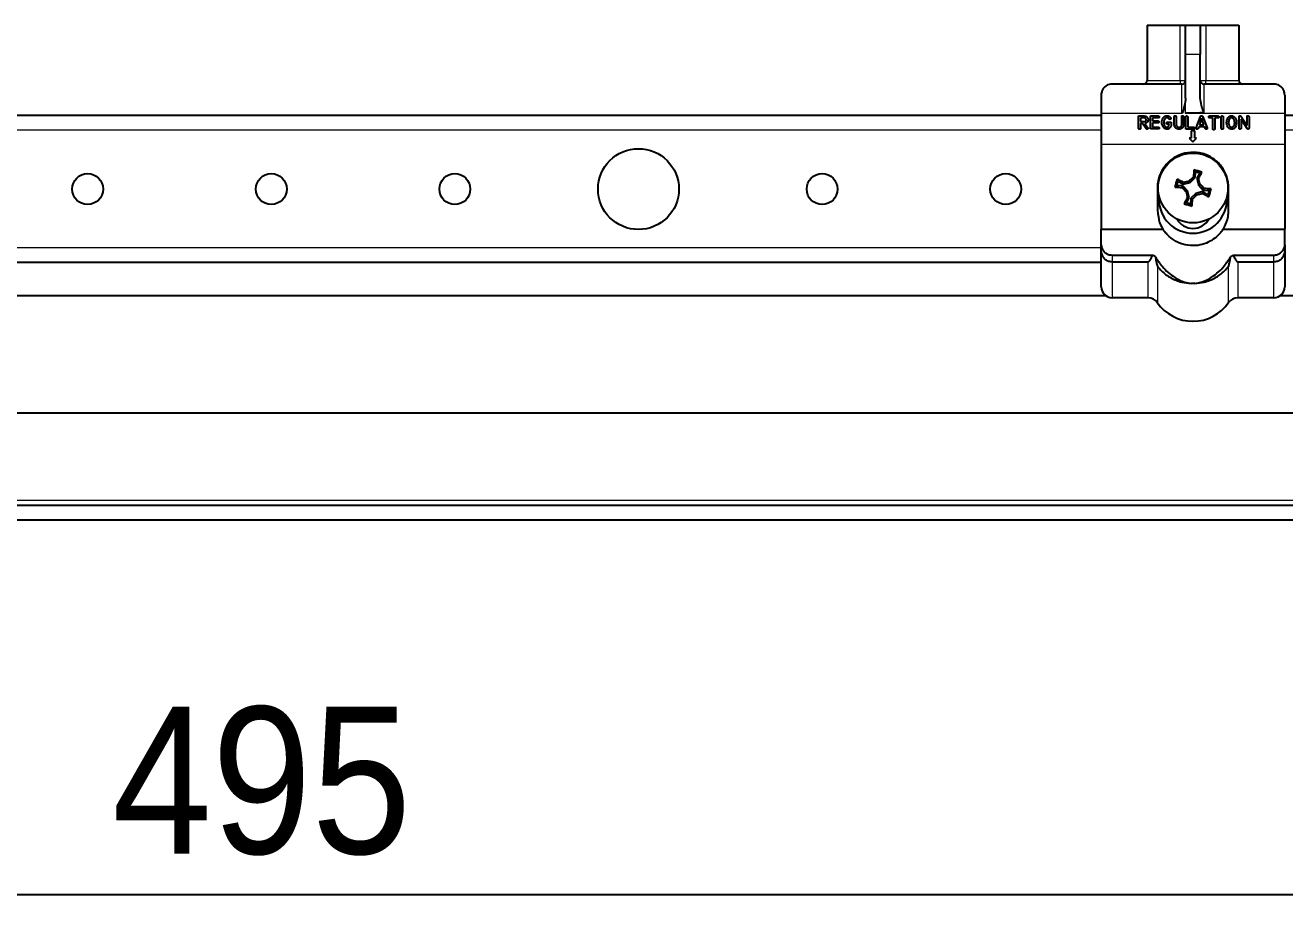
# Model space of a CAD drawing. Header units: millimetres. Extents: x -834 to 1639, y -465 to 1013.
# Drawn here: x -520.2 to -348.7, y -277.7 to -157.8 of the extents above; entities that cross this region are included whole.
import ezdxf

# ---------------------------------------------------------------- set-up
doc = ezdxf.new("R2010")
doc.units = ezdxf.units.MM
doc.linetypes.add('SLD-Сплошная', pattern=[0])
doc.layers.add('FORMAT', color=7, linetype='SLD-Сплошная')
doc.styles.add('SLDTEXTSTYLE0', font='GOTHICI.TTF', dxfattribs={"width": 0.913})
doc.styles.add('SLDTEXTSTYLE1', font='GOTHIC.TTF', dxfattribs={"width": 0.913})
doc.dimstyles.new('SLDDIMSTYLE0', dxfattribs={"dimtxt": 20, "dimasz": 10, "dimexe": 0, "dimexo": 0.0625, "dimgap": 5, "dimtad": 2, "dimdec": 1, "dimrnd": 1e-09, "dimzin": 12, "dimdsep": 46, "dimtxsty": 'SLDTEXTSTYLE0', "dimsah": 1, "dimcen": 0.09, "dimadec": 0, "dimazin": 3, "dimtfac": 1, "dimtofl": 0, "dimtmove": 0, "dimatfit": 3, "dimfxl": 0, "dimfrac": 2, "dimtolj": 1, "dimtzin": 12, "dimarcsym": 0})

# ---------------------------------------------------------------- blocks, each defined once
blk = doc.blocks.new('_D_7')
at = {"layer": 'FORMAT'}
for p, q in [((-733.72, -225.16), (-733.72, -277.15)), ((-238.72, -225.16), (-238.72, -277.15)), ((-733.72, -276.15), (-238.72, -276.15))]:
    blk.add_line(p, q, dxfattribs=at)
for points in [[(-733.72, -276.15), (-723.72, -277.69), (-723.72, -274.61)], [(-238.72, -276.15), (-248.72, -274.61), (-248.72, -277.69)]]:
    blk.add_solid(points, dxfattribs=at)
at = {"layer": 'FORMAT', "insert": (-508.39, -250.6), "char_height": 20, "attachment_point": 1, "style": 'SLDTEXTSTYLE1'}
blk.add_mtext('495', dxfattribs=at)

msp = doc.modelspace()

# ---------------------------------------------------------------- linework, layer by layer
at = {"color": 7, "linetype": 'SLD-Сплошная', "lineweight": 25}
for p, q in [((-367.48, -157.85), (-367.48, -165.35)), ((-367.48, -157.85), (-362.95, -157.85)), ((-362.95, -157.85), (-362.23, -157.85)), ((-362.23, -157.85), (-360.23, -157.85)), ((-362.23, -161.85), (-362.23, -157.85)), ((-360.23, -157.85), (-360.23, -161.85)), ((-360.23, -157.85), (-359.5, -157.85)), ((-359.5, -157.85), (-354.98, -157.85)), ((-354.98, -157.85), (-354.98, -165.35)), ((-362.23, -167.79), (-362.23, -161.85)), ((-360.23, -167.78), (-360.23, -161.85)), ((-362.73, -165.85), (-372.23, -165.85)), ((-350.23, -165.85), (-359.73, -165.85)), ((-373.73, -167.35), (-373.73, -169.85)), ((-348.73, -167.35), (-348.73, -169.85)), ((-373.73, -170.15), (-654.22, -170.15)), ((-373.73, -169.85), (-373.73, -174.1)), ((-368.63, -170.2), (-367.88, -170.2)), ((-368.63, -171.86), (-368.63, -170.2)), ((-367.87, -170.46), (-368.37, -170.46)), ((-368.37, -170.46), (-368.37, -170.97)), ((-368.37, -170.97), (-367.78, -170.97)), ((-368.37, -171.23), (-368.37, -171.86)), ((-368.08, -171.23), (-368.37, -171.23)), ((-367.59, -171.94), (-368.08, -171.23)), ((-367.77, -171.23), (-367.37, -171.8)), ((-367.03, -171.97), (-367.03, -170.2)), ((-367.03, -170.2), (-365.96, -170.2)), ((-365.96, -170.46), (-366.76, -170.46)), ((-366.76, -170.46), (-366.76, -170.87)), ((-366.76, -170.87), (-366.02, -170.87)), ((-366.02, -171.13), (-366.76, -171.13)), ((-366.76, -171.13), (-366.76, -171.71)), ((-364.69, -171.04), (-364.2, -171.04)), ((-364.49, -171.3), (-364.69, -171.3)), ((-364.2, -171.04), (-364.2, -171.34)), ((-363.77, -171.39), (-363.77, -170.31)), ((-363.5, -170.31), (-363.5, -171.39)), ((-362.76, -171.37), (-362.76, -170.31)), ((-362.5, -170.31), (-362.5, -171.37)), ((-362.21, -172), (-362.21, -170.33)), ((-361.94, -170.33), (-361.94, -171.73)), ((-360.78, -171.82), (-360.21, -170.28)), ((-360.05, -170.52), (-360.36, -171.4)), ((-360.36, -171.4), (-359.73, -171.4)), ((-359.73, -171.4), (-360.05, -170.52)), ((-359.89, -170.3), (-359.29, -171.82)), ((-358.96, -170.2), (-357.84, -170.2)), ((-358.54, -170.46), (-358.96, -170.46)), ((-358.54, -171.93), (-358.54, -170.46)), ((-358.23, -170.46), (-358.23, -171.93)), ((-357.84, -170.46), (-358.23, -170.46)), ((-357.37, -171.86), (-357.37, -170.33)), ((-357.1, -170.33), (-357.1, -171.86)), ((-354.94, -171.86), (-354.94, -170.3)), ((-353.84, -171.89), (-354.68, -170.62)), ((-354.68, -170.62), (-354.68, -171.86)), ((-354.67, -170.26), (-353.87, -171.49)), ((-353.87, -171.49), (-353.87, -170.31)), ((-353.6, -170.31), (-353.6, -171.86)), ((-348.73, -169.85), (-348.73, -174.1)), ((-319.22, -170.15), (-348.73, -170.15)), ((-365.96, -171.97), (-367.03, -171.97)), ((-366.76, -171.71), (-365.96, -171.71)), ((-361.14, -172), (-362.21, -172)), ((-361.94, -171.73), (-361.15, -171.73)), ((-361.48, -173.2), (-361.73, -173.2)), ((-361.73, -173.2), (-361.23, -173.7)), ((-360.98, -172.2), (-361.48, -172.2)), ((-361.48, -172.2), (-361.48, -173.2)), ((-361.23, -173.7), (-360.73, -173.2)), ((-360.98, -173.2), (-360.98, -172.2)), ((-360.73, -173.2), (-360.98, -173.2)), ((-360.45, -171.66), (-360.54, -171.91)), ((-359.64, -171.66), (-360.45, -171.66)), ((-359.54, -171.9), (-359.64, -171.66)), ((-373.73, -174.1), (-373.73, -185.6)), ((-348.73, -174.1), (-348.73, -185.6)), ((-360.9, -177.79), (-361.09, -177.53)), ((-360.93, -178.59), (-360.9, -177.79)), ((-360.9, -177.79), (-360.31, -177.96)), ((-360.31, -177.96), (-360.72, -178.65)), ((-360.31, -177.96), (-360.01, -177.84)), ((-366.08, -180), (-366.08, -183)), ((-363.43, -179.67), (-363.69, -179.86)), ((-363.43, -179.67), (-363.26, -179.09)), ((-362.63, -179.7), (-363.43, -179.67)), ((-363.26, -179.09), (-363.38, -178.78)), ((-363.26, -179.09), (-362.57, -179.49)), ((-362.63, -179.7), (-362.73, -179.92)), ((-361.96, -180.4), (-362.63, -179.7)), ((-362.57, -179.49), (-362.53, -179.25)), ((-362.57, -179.49), (-361.63, -179.26)), ((-361.63, -179.26), (-361.74, -179.05)), ((-361.63, -179.26), (-360.93, -178.59)), ((-360.93, -178.59), (-361.15, -178.49)), ((-360.72, -178.65), (-360.49, -179.59)), ((-360.72, -178.65), (-360.47, -178.69)), ((-360.49, -179.59), (-360.27, -179.48)), ((-360.49, -179.59), (-359.82, -180.29)), ((-356.38, -183), (-356.38, -180)), ((-365.88, -181.5), (-366.08, -181.5)), ((-361.96, -180.4), (-362.17, -180.52)), ((-362.13, -182.03), (-361.73, -181.34)), ((-361.73, -181.34), (-361.97, -181.31)), ((-361.73, -181.34), (-361.96, -180.4)), ((-361.52, -181.4), (-361.55, -182.2)), ((-360.82, -180.73), (-361.52, -181.4)), ((-361.52, -181.4), (-361.3, -181.5)), ((-359.88, -180.5), (-360.82, -180.73)), ((-360.82, -180.73), (-360.7, -180.95)), ((-359.88, -180.5), (-359.91, -180.75)), ((-359.19, -180.91), (-359.88, -180.5)), ((-359.82, -180.29), (-359.72, -180.07)), ((-359.82, -180.29), (-359.02, -180.32)), ((-359.02, -180.32), (-359.19, -180.91)), ((-359.19, -180.91), (-359.07, -181.21)), ((-359.02, -180.32), (-358.75, -180.13)), ((-356.38, -181.5), (-356.58, -181.5)), ((-362.13, -182.03), (-362.43, -182.15)), ((-361.55, -182.2), (-362.13, -182.03)), ((-361.55, -182.2), (-361.36, -182.47)), ((-373.73, -187.74), (-373.73, -185.6)), ((-373.73, -185.6), (-365.32, -185.6)), ((-357.13, -185.6), (-348.73, -185.6)), ((-348.73, -187.74), (-348.73, -185.6)), ((-373.73, -188.65), (-373.73, -187.74)), ((-348.73, -187.74), (-348.73, -188.65)), ((-373.73, -190.15), (-654.22, -190.15)), ((-373.73, -193.45), (-373.73, -188.65)), ((-372.23, -189.13), (-366.71, -189.13)), ((-372.23, -190.03), (-367.32, -190.03)), ((-355.74, -189.13), (-350.23, -189.13)), ((-355.14, -190.03), (-350.23, -190.03)), ((-348.73, -188.65), (-348.73, -193.45)), ((-679.72, -194.65), (-373.13, -194.65)), ((-367.32, -194.95), (-372.23, -194.95)), ((-350.23, -194.95), (-355.14, -194.95)), ((-349.33, -194.65), (-254.85, -194.65)), ((-246.72, -210.65), (-679.72, -210.65)), ((-731.42, -223.15), (-241.02, -223.15)), ((-731.42, -225.15), (-241.02, -225.15))]:
    msp.add_line(p, q, dxfattribs=at)
at = {"color": 7, "linetype": 'SLD-Сплошная', "lineweight": 18}
for p, q in [((-362.95, -165.35), (-362.95, -157.85)), ((-359.5, -157.85), (-359.5, -165.35)), ((-360.23, -161.85), (-362.23, -161.85)), ((-367.48, -165.35), (-362.95, -165.35)), ((-362.95, -165.35), (-362.23, -165.35)), ((-362.73, -169.85), (-362.73, -165.85)), ((-360.23, -165.35), (-359.5, -165.35)), ((-359.73, -165.85), (-359.73, -169.77)), ((-359.5, -165.35), (-354.98, -165.35)), ((-362.23, -169.85), (-362.23, -167.79)), ((-362.73, -169.85), (-373.73, -169.85)), ((-348.73, -169.85), (-362.23, -169.85)), ((-373.73, -172.15), (-654.22, -172.15)), ((-319.22, -172.15), (-348.73, -172.15)), ((-348.73, -174.1), (-373.73, -174.1)), ((-373.73, -188.15), (-654.22, -188.15)), ((-372.23, -189.13), (-372.23, -190.03)), ((-372.23, -190.03), (-372.23, -194.95)), ((-367.32, -194.95), (-367.32, -190.03)), ((-355.14, -190.03), (-355.14, -194.95)), ((-350.23, -190.03), (-350.23, -189.13)), ((-350.23, -194.95), (-350.23, -190.03)), ((-366.08, -190.63), (-366.08, -195.6)), ((-356.37, -195.6), (-356.37, -190.63)), ((-344.69, -222.55), (-627.75, -222.55))]:
    msp.add_line(p, q, dxfattribs=at)
at = {"color": 7, "linetype": 'SLD-Сплошная', "lineweight": 18, "flags": 128}
for points in [[(-362.95, -165.35), (-362.95, -165.44), (-362.96, -165.54), (-362.97, -165.62), (-362.99, -165.7), (-363.01, -165.76), (-363.03, -165.81), (-363.06, -165.84), (-363.09, -165.85)], [(-359.36, -165.85), (-359.39, -165.84), (-359.42, -165.81), (-359.44, -165.76), (-359.46, -165.7), (-359.48, -165.62), (-359.49, -165.54), (-359.5, -165.44), (-359.5, -165.35)]]:
    msp.add_lwpolyline(points, dxfattribs=at)
at = {"color": 7, "linetype": 'SLD-Сплошная', "lineweight": 25}
for centre, radius in [((-436.72, -180.15), 5.5), ((-361.22, -180), 4.75), ((-511.72, -180.15), 2.1), ((-486.72, -180.15), 2.1), ((-461.72, -180.15), 2.1), ((-411.72, -180.15), 2.1), ((-386.72, -180.15), 2.1)]:
    msp.add_circle(centre, radius, dxfattribs=at)
for centre, radius, start, end in [((-367.98, -165.35), 0.5, 270, 0), ((-362.73, -165.35), 0.5, 270, 0), ((-359.73, -165.35), 0.5, 180, 270), ((-354.48, -165.35), 0.5, 180, 270), ((-292.22, -182.56), 69.05, 175.8232, 176.6231), ((-381.52, -249.56), 74.88, 73.3093, 74.166), ((-420.78, -145.06), 69.05, 330.8523, 331.6521), ((-291.66, -200.29), 74.88, 163.3093, 164.166), ((-358.66, -111), 69.05, 265.8232, 266.6231), ((-396.16, -239.55), 69.05, 60.8523, 61.6521), ((-307.35, -128.44), 75.61, 222.9111, 223.5289), ((-343.52, -252.43), 75.61, 103.9464, 104.5642), ((-309.67, -233.87), 75.61, 132.9111, 133.5289), ((-433.65, -197.7), 75.61, 13.9464, 14.5642), ((-415.09, -231.55), 75.61, 42.9111, 43.5289), ((-361.23, -181.5), 4.65, 180, 0), ((-301.67, -214.94), 69.05, 150.8523, 151.6521), ((-288.79, -162.29), 75.61, 193.9464, 194.5642), ((-430.22, -177.44), 69.05, 355.8232, 356.6231), ((-412.78, -126.13), 75.61, 312.9111, 313.5289), ((-378.93, -107.56), 75.61, 283.9464, 284.5642), ((-326.28, -120.44), 69.05, 240.8523, 241.6521), ((-363.78, -249), 69.05, 85.8232, 86.6231), ((-430.79, -159.7), 74.88, 343.3093, 344.166), ((-340.93, -110.43), 74.88, 253.3093, 254.166), ((-361.23, -183), 2.5, 209.1291, 330.7764), ((-372.23, -193.45), 1.5, 180, 270), ((-350.23, -193.45), 1.5, 270, 0), ((-367.32, -196.45), 1.5, 34.5604, 90), ((-355.14, -196.45), 1.5, 90, 145.4396), ((-361.23, -192.25), 5.89, 214.5604, 325.4396)]:
    msp.add_arc(centre, radius, start, end, dxfattribs=at)
msp.add_ellipse((15066.96, -169.85), major_axis=(15429.18, 0), ratio=0.000259, start_param=3.123591, end_param=3.141593, dxfattribs=at)
for points, knots in [([(-372.23, -165.85), (-372.23, -165.85), (-372.3, -165.85), (-372.65, -165.87), (-373.18, -166.11), (-373.64, -166.69), (-373.7, -167.16), (-373.73, -167.35)], [0, 0, 0, 0, 0.003231, 0.101221, 0.514725, 0.80586, 1, 1, 1, 1]), ([(-348.73, -167.35), (-348.75, -167.16), (-348.81, -166.69), (-349.27, -166.11), (-349.8, -165.87), (-350.15, -165.85), (-350.22, -165.85), (-350.23, -165.85)], [0, 0, 0, 0, 0.19414, 0.485275, 0.898779, 0.996769, 1, 1, 1, 1]), ([(-362.23, -167.79), (-362.26, -168.12), (-362.34, -168.82), (-362.6, -169.49), (-362.72, -169.84), (-362.73, -169.85)], [0, 0, 0, 0, 0.475461, 0.994056, 1, 1, 1, 1]), ([(-359.73, -169.77), (-359.73, -169.77), (-359.73, -169.77), (-359.73, -169.77), (-359.75, -169.75), (-359.78, -169.67), (-359.9, -169.34), (-360.12, -168.71), (-360.19, -168.11), (-360.23, -167.78)], [0, 0, 0, 0, 0.00167, 0.003889, 0.009531, 0.034361, 0.132751, 0.526214, 1, 1, 1, 1]), ([(-367.88, -170.2), (-367.8, -170.2), (-367.66, -170.22), (-367.55, -170.3), (-367.5, -170.34)], [0, 0, 0, 0, 0.5597473, 1, 1, 1, 1]), ([(-367.68, -170.53), (-367.72, -170.51), (-367.77, -170.47), (-367.84, -170.46), (-367.87, -170.46)], [0, 0, 0, 0, 0.559136, 1, 1, 1, 1]), ([(-367.78, -170.97), (-367.76, -170.96), (-367.72, -170.95), (-367.69, -170.93), (-367.68, -170.92)], [0, 0, 0, 0, 0.5581742, 1, 1, 1, 1]), ([(-367.54, -171.14), (-367.58, -171.17), (-367.65, -171.21), (-367.74, -171.22), (-367.77, -171.23)], [0, 0, 0, 0, 0.56031, 1, 1, 1, 1]), ([(-367.6, -170.72), (-367.6, -170.68), (-367.61, -170.61), (-367.66, -170.55), (-367.68, -170.53)], [0, 0, 0, 0, 0.559692, 1, 1, 1, 1]), ([(-367.68, -170.92), (-367.66, -170.9), (-367.64, -170.88), (-367.61, -170.81), (-367.6, -170.76), (-367.6, -170.72)], [0, 0, 0, 0, 0.279917, 0.56006, 1, 1, 1, 1]), ([(-367.34, -170.72), (-367.35, -170.81), (-367.36, -170.98), (-367.48, -171.09), (-367.54, -171.14)], [0, 0, 0, 0, 0.5594568, 1, 1, 1, 1]), ([(-367.5, -170.34), (-367.45, -170.4), (-367.35, -170.51), (-367.34, -170.66), (-367.34, -170.72)], [0, 0, 0, 0, 0.558947, 1, 1, 1, 1]), ([(-366.02, -170.87), (-365.99, -170.87), (-365.95, -170.87), (-365.89, -170.9), (-365.86, -170.95), (-365.86, -170.98), (-365.86, -171)], [0, 0, 0, 0, 0.280945, 0.559897, 0.779525, 1, 1, 1, 1]), ([(-365.86, -171), (-365.86, -171.02), (-365.87, -171.07), (-365.92, -171.13), (-365.98, -171.13), (-366.02, -171.13)], [0, 0, 0, 0, 0.281099, 0.559768, 1, 1, 1, 1]), ([(-365.96, -170.2), (-365.94, -170.2), (-365.9, -170.2), (-365.84, -170.23), (-365.81, -170.28), (-365.81, -170.31), (-365.81, -170.33)], [0, 0, 0, 0, 0.280872, 0.559701, 0.779382, 1, 1, 1, 1]), ([(-365.81, -170.33), (-365.81, -170.35), (-365.82, -170.4), (-365.87, -170.46), (-365.93, -170.46), (-365.96, -170.46)], [0, 0, 0, 0, 0.281053, 0.559663, 1, 1, 1, 1]), ([(-365.47, -171.1), (-365.46, -170.96), (-365.45, -170.72), (-365.33, -170.52), (-365.27, -170.43)], [0, 0, 0, 0, 0.5603404, 1, 1, 1, 1]), ([(-365.28, -171.7), (-365.34, -171.6), (-365.45, -171.41), (-365.46, -171.2), (-365.47, -171.1)], [0, 0, 0, 0, 0.5593467, 1, 1, 1, 1]), ([(-365.27, -170.43), (-365.19, -170.35), (-365.06, -170.2), (-364.87, -170.18), (-364.78, -170.17)], [0, 0, 0, 0, 0.559217, 1, 1, 1, 1]), ([(-364.79, -170.44), (-364.83, -170.44), (-364.9, -170.45), (-365.02, -170.52), (-365.18, -170.73), (-365.19, -170.95), (-365.2, -171.1)], [0, 0, 0, 0, 0.125332, 0.250695, 0.500738, 1, 1, 1, 1]), ([(-365.2, -171.1), (-365.2, -171.18), (-365.19, -171.34), (-365.12, -171.47), (-365.09, -171.53)], [0, 0, 0, 0, 0.55998, 1, 1, 1, 1]), ([(-364.82, -171.17), (-364.82, -171.15), (-364.82, -171.11), (-364.79, -171.06), (-364.74, -171.04), (-364.71, -171.04), (-364.69, -171.04)], [0, 0, 0, 0, 0.280637, 0.55889, 0.779144, 1, 1, 1, 1]), ([(-364.69, -171.3), (-364.71, -171.3), (-364.75, -171.3), (-364.8, -171.26), (-364.82, -171.22), (-364.82, -171.19), (-364.82, -171.17)], [0, 0, 0, 0, 0.280664, 0.558735, 0.779002, 1, 1, 1, 1]), ([(-364.6, -170.49), (-364.63, -170.47), (-364.69, -170.44), (-364.76, -170.44), (-364.79, -170.44)], [0, 0, 0, 0, 0.558634, 1, 1, 1, 1]), ([(-364.78, -170.17), (-364.71, -170.18), (-364.59, -170.18), (-364.48, -170.24), (-364.43, -170.27)], [0, 0, 0, 0, 0.560514, 1, 1, 1, 1]), ([(-364.5, -170.6), (-364.51, -170.58), (-364.54, -170.53), (-364.58, -170.5), (-364.6, -170.49)], [0, 0, 0, 0, 0.560467, 1, 1, 1, 1]), ([(-364.52, -171.56), (-364.51, -171.52), (-364.49, -171.43), (-364.49, -171.34), (-364.49, -171.3)], [0, 0, 0, 0, 0.559597, 1, 1, 1, 1]), ([(-364.39, -170.66), (-364.41, -170.66), (-364.46, -170.65), (-364.48, -170.62), (-364.5, -170.6)], [0, 0, 0, 0, 0.558039, 1, 1, 1, 1]), ([(-364.43, -170.27), (-364.4, -170.3), (-364.33, -170.35), (-364.28, -170.42), (-364.26, -170.45)], [0, 0, 0, 0, 0.559542, 1, 1, 1, 1]), ([(-364.2, -171.34), (-364.2, -171.45), (-364.22, -171.65), (-364.35, -171.8), (-364.41, -171.87)], [0, 0, 0, 0, 0.560493, 1, 1, 1, 1]), ([(-364.23, -170.54), (-364.24, -170.56), (-364.25, -170.6), (-364.29, -170.64), (-364.34, -170.66), (-364.37, -170.66), (-364.39, -170.66)], [0, 0, 0, 0, 0.277709, 0.558209, 0.77892, 1, 1, 1, 1]), ([(-364.26, -170.45), (-364.25, -170.47), (-364.24, -170.49), (-364.23, -170.52), (-364.23, -170.54)], [0, 0, 0, 0, 0.560691, 1, 1, 1, 1]), ([(-363.77, -170.31), (-363.77, -170.29), (-363.76, -170.25), (-363.74, -170.2), (-363.69, -170.18), (-363.66, -170.18), (-363.65, -170.17)], [0, 0, 0, 0, 0.280849, 0.55949, 0.779158, 1, 1, 1, 1]), ([(-363.55, -171.86), (-363.62, -171.79), (-363.75, -171.65), (-363.76, -171.47), (-363.77, -171.39)], [0, 0, 0, 0, 0.558332, 1, 1, 1, 1]), ([(-363.65, -170.17), (-363.63, -170.18), (-363.58, -170.18), (-363.53, -170.21), (-363.5, -170.26), (-363.5, -170.29), (-363.5, -170.31)], [0, 0, 0, 0, 0.28091, 0.559174, 0.779166, 1, 1, 1, 1]), ([(-363.5, -171.39), (-363.5, -171.44), (-363.49, -171.55), (-363.42, -171.62), (-363.38, -171.66)], [0, 0, 0, 0, 0.560313, 1, 1, 1, 1]), ([(-363.13, -171.73), (-363.07, -171.73), (-362.97, -171.72), (-362.83, -171.63), (-362.77, -171.5), (-362.76, -171.41), (-362.76, -171.37)], [0, 0, 0, 0, 0.280935, 0.559487, 0.779245, 1, 1, 1, 1]), ([(-362.5, -171.37), (-362.5, -171.47), (-362.51, -171.65), (-362.67, -171.87), (-362.89, -171.97), (-363.04, -171.99), (-363.11, -172)], [0, 0, 0, 0, 0.280416, 0.558636, 0.778958, 1, 1, 1, 1]), ([(-362.76, -170.31), (-362.76, -170.29), (-362.76, -170.25), (-362.73, -170.2), (-362.68, -170.18), (-362.65, -170.18), (-362.64, -170.17)], [0, 0, 0, 0, 0.2809, 0.559498, 0.779148, 1, 1, 1, 1]), ([(-362.64, -170.17), (-362.62, -170.18), (-362.58, -170.18), (-362.52, -170.21), (-362.5, -170.26), (-362.5, -170.29), (-362.5, -170.31)], [0, 0, 0, 0, 0.2808885, 0.5590229, 0.7791551, 1, 1, 1, 1]), ([(-362.21, -170.33), (-362.21, -170.31), (-362.21, -170.28), (-362.18, -170.23), (-362.13, -170.2), (-362.1, -170.2), (-362.09, -170.2)], [0, 0, 0, 0, 0.2809124, 0.5594047, 0.7791083, 1, 1, 1, 1]), ([(-362.09, -170.2), (-362.07, -170.2), (-362.02, -170.2), (-361.97, -170.23), (-361.95, -170.28), (-361.95, -170.32), (-361.94, -170.33)], [0, 0, 0, 0, 0.280813, 0.559099, 0.77917, 1, 1, 1, 1]), ([(-360.21, -170.28), (-360.2, -170.27), (-360.19, -170.23), (-360.14, -170.18), (-360.09, -170.18), (-360.06, -170.17)], [0, 0, 0, 0, 0.281465, 0.561772, 1, 1, 1, 1]), ([(-360.06, -170.17), (-360.04, -170.18), (-360, -170.18), (-359.92, -170.22), (-359.9, -170.27), (-359.89, -170.3)], [0, 0, 0, 0, 0.281226, 0.561522, 1, 1, 1, 1]), ([(-359.09, -170.33), (-359.09, -170.31), (-359.09, -170.27), (-359.05, -170.22), (-359, -170.2), (-358.97, -170.2), (-358.96, -170.2)], [0, 0, 0, 0, 0.280713, 0.558701, 0.779045, 1, 1, 1, 1]), ([(-358.96, -170.46), (-358.98, -170.46), (-359.02, -170.46), (-359.07, -170.43), (-359.09, -170.38), (-359.09, -170.35), (-359.09, -170.33)], [0, 0, 0, 0, 0.28076, 0.558821, 0.778915, 1, 1, 1, 1]), ([(-357.84, -170.2), (-357.82, -170.2), (-357.77, -170.2), (-357.71, -170.23), (-357.68, -170.28), (-357.68, -170.31), (-357.68, -170.33)], [0, 0, 0, 0, 0.280951, 0.559967, 0.779431, 1, 1, 1, 1]), ([(-357.68, -170.33), (-357.68, -170.35), (-357.68, -170.4), (-357.74, -170.46), (-357.8, -170.46), (-357.84, -170.46)], [0, 0, 0, 0, 0.281019, 0.559679, 1, 1, 1, 1]), ([(-357.37, -170.33), (-357.36, -170.31), (-357.36, -170.27), (-357.34, -170.22), (-357.29, -170.2), (-357.26, -170.2), (-357.25, -170.2)], [0, 0, 0, 0, 0.280828, 0.559417, 0.779393, 1, 1, 1, 1]), ([(-357.25, -170.2), (-357.23, -170.2), (-357.18, -170.2), (-357.13, -170.23), (-357.1, -170.28), (-357.1, -170.31), (-357.1, -170.33)], [0, 0, 0, 0, 0.280765, 0.559178, 0.779175, 1, 1, 1, 1]), ([(-356.65, -171.09), (-356.64, -170.97), (-356.63, -170.75), (-356.52, -170.55), (-356.48, -170.47)], [0, 0, 0, 0, 0.5599138, 1, 1, 1, 1]), ([(-356.47, -171.71), (-356.53, -171.61), (-356.63, -171.41), (-356.64, -171.19), (-356.65, -171.09)], [0, 0, 0, 0, 0.559149, 1, 1, 1, 1]), ([(-356.48, -170.47), (-356.41, -170.38), (-356.29, -170.22), (-356.09, -170.19), (-356, -170.17)], [0, 0, 0, 0, 0.560137, 1, 1, 1, 1]), ([(-356.29, -170.64), (-356.32, -170.72), (-356.38, -170.87), (-356.38, -171.03), (-356.38, -171.09)], [0, 0, 0, 0, 0.559075, 1, 1, 1, 1]), ([(-356.38, -171.09), (-356.38, -171.18), (-356.37, -171.34), (-356.31, -171.48), (-356.28, -171.54)], [0, 0, 0, 0, 0.560273, 1, 1, 1, 1]), ([(-356, -170.44), (-356.03, -170.44), (-356.1, -170.45), (-356.21, -170.52), (-356.26, -170.6), (-356.29, -170.64)], [0, 0, 0, 0, 0.279832, 0.559843, 1, 1, 1, 1]), ([(-356, -170.17), (-355.94, -170.18), (-355.82, -170.19), (-355.62, -170.28), (-355.53, -170.4), (-355.47, -170.47)], [0, 0, 0, 0, 0.280496, 0.560765, 1, 1, 1, 1]), ([(-355.66, -170.64), (-355.71, -170.58), (-355.8, -170.46), (-355.94, -170.45), (-356, -170.44)], [0, 0, 0, 0, 0.559596, 1, 1, 1, 1]), ([(-355.54, -171.09), (-355.55, -171.01), (-355.56, -170.85), (-355.63, -170.71), (-355.66, -170.64)], [0, 0, 0, 0, 0.560046, 1, 1, 1, 1]), ([(-355.65, -171.54), (-355.61, -171.46), (-355.55, -171.32), (-355.55, -171.16), (-355.54, -171.09)], [0, 0, 0, 0, 0.559133, 1, 1, 1, 1]), ([(-355.47, -170.47), (-355.41, -170.58), (-355.3, -170.77), (-355.29, -171), (-355.28, -171.09)], [0, 0, 0, 0, 0.559312, 1, 1, 1, 1]), ([(-355.28, -171.09), (-355.29, -171.22), (-355.3, -171.44), (-355.41, -171.63), (-355.46, -171.71)], [0, 0, 0, 0, 0.559865, 1, 1, 1, 1]), ([(-354.94, -170.3), (-354.94, -170.28), (-354.94, -170.25), (-354.91, -170.2), (-354.87, -170.18), (-354.84, -170.18), (-354.83, -170.17)], [0, 0, 0, 0, 0.280941, 0.559114, 0.779089, 1, 1, 1, 1]), ([(-354.83, -170.17), (-354.81, -170.18), (-354.78, -170.18), (-354.72, -170.2), (-354.69, -170.23), (-354.67, -170.26)], [0, 0, 0, 0, 0.280638, 0.560877, 1, 1, 1, 1]), ([(-353.87, -170.31), (-353.87, -170.29), (-353.86, -170.25), (-353.84, -170.2), (-353.79, -170.18), (-353.76, -170.18), (-353.75, -170.17)], [0, 0, 0, 0, 0.280888, 0.559482, 0.77927, 1, 1, 1, 1]), ([(-353.75, -170.17), (-353.73, -170.18), (-353.68, -170.18), (-353.63, -170.21), (-353.6, -170.26), (-353.6, -170.29), (-353.6, -170.31)], [0, 0, 0, 0, 0.2808356, 0.55925, 0.7791823, 1, 1, 1, 1]), ([(-368.51, -172), (-368.53, -172), (-368.57, -171.99), (-368.61, -171.96), (-368.63, -171.91), (-368.63, -171.88), (-368.63, -171.86)], [0, 0, 0, 0, 0.2804367, 0.5582807, 0.7788987, 1, 1, 1, 1]), ([(-368.37, -171.86), (-368.37, -171.88), (-368.37, -171.93), (-368.41, -171.98), (-368.46, -171.99), (-368.5, -172), (-368.51, -172)], [0, 0, 0, 0, 0.280498, 0.558325, 0.778868, 1, 1, 1, 1]), ([(-367.49, -172), (-367.5, -172), (-367.52, -171.99), (-367.56, -171.98), (-367.58, -171.95), (-367.59, -171.94)], [0, 0, 0, 0, 0.28022, 0.561305, 1, 1, 1, 1]), ([(-367.34, -171.87), (-367.34, -171.89), (-367.35, -171.93), (-367.39, -171.97), (-367.44, -171.99), (-367.47, -172), (-367.49, -172)], [0, 0, 0, 0, 0.278138, 0.558544, 0.779161, 1, 1, 1, 1]), ([(-367.37, -171.8), (-367.36, -171.81), (-367.34, -171.83), (-367.34, -171.86), (-367.34, -171.87)], [0, 0, 0, 0, 0.561079, 1, 1, 1, 1]), ([(-365.96, -171.71), (-365.94, -171.71), (-365.9, -171.71), (-365.84, -171.74), (-365.81, -171.79), (-365.81, -171.82), (-365.81, -171.84)], [0, 0, 0, 0, 0.280912, 0.559714, 0.779499, 1, 1, 1, 1]), ([(-365.81, -171.84), (-365.81, -171.86), (-365.82, -171.91), (-365.87, -171.97), (-365.93, -171.97), (-365.96, -171.97)], [0, 0, 0, 0, 0.281214, 0.559901, 1, 1, 1, 1]), ([(-364.75, -172), (-364.81, -171.99), (-364.93, -171.98), (-365.12, -171.89), (-365.22, -171.78), (-365.28, -171.7)], [0, 0, 0, 0, 0.2803143, 0.5605072, 1, 1, 1, 1]), ([(-365.09, -171.53), (-365.04, -171.59), (-364.95, -171.7), (-364.82, -171.72), (-364.76, -171.73)], [0, 0, 0, 0, 0.560858, 1, 1, 1, 1]), ([(-364.76, -171.73), (-364.73, -171.73), (-364.67, -171.73), (-364.57, -171.68), (-364.54, -171.61), (-364.52, -171.56)], [0, 0, 0, 0, 0.281265, 0.561609, 1, 1, 1, 1]), ([(-364.41, -171.87), (-364.46, -171.91), (-364.57, -171.99), (-364.69, -171.99), (-364.75, -172)], [0, 0, 0, 0, 0.5589984, 1, 1, 1, 1]), ([(-363.11, -172), (-363.2, -171.99), (-363.36, -171.99), (-363.49, -171.9), (-363.55, -171.86)], [0, 0, 0, 0, 0.5592502, 1, 1, 1, 1]), ([(-363.38, -171.66), (-363.34, -171.68), (-363.26, -171.73), (-363.17, -171.73), (-363.13, -171.73)], [0, 0, 0, 0, 0.559441, 1, 1, 1, 1]), ([(-361.15, -171.73), (-361.12, -171.73), (-361.08, -171.74), (-361.02, -171.76), (-361, -171.81), (-360.99, -171.85), (-360.99, -171.86)], [0, 0, 0, 0, 0.280855, 0.559718, 0.779518, 1, 1, 1, 1]), ([(-360.99, -171.86), (-360.99, -171.89), (-361, -171.93), (-361.05, -171.99), (-361.11, -171.99), (-361.14, -172)], [0, 0, 0, 0, 0.281266, 0.560078, 1, 1, 1, 1]), ([(-360.79, -171.87), (-360.79, -171.86), (-360.79, -171.84), (-360.79, -171.83), (-360.78, -171.82)], [0, 0, 0, 0, 0.559504, 1, 1, 1, 1]), ([(-360.67, -172), (-360.69, -171.99), (-360.72, -171.99), (-360.77, -171.96), (-360.79, -171.92), (-360.79, -171.89), (-360.79, -171.87)], [0, 0, 0, 0, 0.2795786, 0.5591942, 0.7795822, 1, 1, 1, 1]), ([(-360.54, -171.91), (-360.54, -171.92), (-360.56, -171.95), (-360.6, -171.99), (-360.64, -171.99), (-360.67, -172)], [0, 0, 0, 0, 0.28077, 0.560807, 1, 1, 1, 1]), ([(-359.43, -172), (-359.44, -172), (-359.47, -171.99), (-359.52, -171.96), (-359.53, -171.92), (-359.54, -171.9)], [0, 0, 0, 0, 0.280695, 0.560335, 1, 1, 1, 1]), ([(-359.28, -171.87), (-359.29, -171.89), (-359.29, -171.93), (-359.34, -171.97), (-359.38, -171.99), (-359.41, -172), (-359.43, -172)], [0, 0, 0, 0, 0.2785174, 0.5586134, 0.7793328, 1, 1, 1, 1]), ([(-359.29, -171.82), (-359.29, -171.83), (-359.29, -171.85), (-359.28, -171.86), (-359.28, -171.87)], [0, 0, 0, 0, 0.560081, 1, 1, 1, 1]), ([(-358.4, -172.07), (-358.42, -172.07), (-358.46, -172.07), (-358.51, -172.03), (-358.54, -171.98), (-358.54, -171.95), (-358.54, -171.93)], [0, 0, 0, 0, 0.280822, 0.559059, 0.779094, 1, 1, 1, 1]), ([(-358.23, -171.93), (-358.23, -171.95), (-358.23, -172), (-358.3, -172.06), (-358.36, -172.07), (-358.4, -172.07)], [0, 0, 0, 0, 0.280801, 0.559621, 1, 1, 1, 1]), ([(-357.25, -172), (-357.27, -172), (-357.3, -171.99), (-357.35, -171.96), (-357.36, -171.91), (-357.37, -171.88), (-357.37, -171.86)], [0, 0, 0, 0, 0.2804367, 0.5582807, 0.7788987, 1, 1, 1, 1]), ([(-357.1, -171.86), (-357.1, -171.88), (-357.11, -171.93), (-357.14, -171.98), (-357.2, -171.99), (-357.23, -172), (-357.25, -172)], [0, 0, 0, 0, 0.280518, 0.5583, 0.778735, 1, 1, 1, 1]), ([(-355.97, -172), (-356.03, -171.99), (-356.14, -171.98), (-356.32, -171.89), (-356.41, -171.78), (-356.47, -171.71)], [0, 0, 0, 0, 0.280367, 0.560574, 1, 1, 1, 1]), ([(-356.28, -171.54), (-356.23, -171.6), (-356.16, -171.7), (-356.03, -171.72), (-355.97, -171.73)], [0, 0, 0, 0, 0.560567, 1, 1, 1, 1]), ([(-355.97, -171.73), (-355.93, -171.73), (-355.86, -171.72), (-355.74, -171.66), (-355.68, -171.58), (-355.65, -171.54)], [0, 0, 0, 0, 0.280435, 0.560605, 1, 1, 1, 1]), ([(-355.46, -171.71), (-355.53, -171.8), (-355.67, -171.96), (-355.88, -171.99), (-355.97, -172)], [0, 0, 0, 0, 0.559137, 1, 1, 1, 1]), ([(-354.82, -172), (-354.84, -172), (-354.88, -171.99), (-354.94, -171.94), (-354.94, -171.89), (-354.94, -171.86)], [0, 0, 0, 0, 0.281503, 0.560294, 1, 1, 1, 1]), ([(-354.68, -171.86), (-354.68, -171.88), (-354.68, -171.92), (-354.72, -171.97), (-354.77, -171.99), (-354.81, -172), (-354.82, -172)], [0, 0, 0, 0, 0.280569, 0.558477, 0.77887, 1, 1, 1, 1]), ([(-353.72, -172), (-353.74, -171.99), (-353.77, -171.99), (-353.81, -171.95), (-353.83, -171.91), (-353.84, -171.89)], [0, 0, 0, 0, 0.278585, 0.5588661, 1, 1, 1, 1]), ([(-353.6, -171.86), (-353.6, -171.88), (-353.6, -171.92), (-353.63, -171.97), (-353.68, -171.99), (-353.71, -172), (-353.72, -172)], [0, 0, 0, 0, 0.2809531, 0.5593907, 0.7790729, 1, 1, 1, 1]), ([(-356.38, -180), (-356.42, -179.49), (-356.5, -178.48), (-357.28, -177.02), (-358.47, -175.9), (-359.93, -175.23), (-361.55, -175.07), (-363.15, -175.45), (-364.53, -176.33), (-365.52, -177.57), (-366.01, -178.87), (-366.06, -179.66), (-366.08, -180)], [0, 0, 0, 0, 0.108524, 0.217459, 0.318088, 0.417791, 0.519828, 0.622975, 0.725929, 0.827131, 0.926323, 1, 1, 1, 1]), ([(-366.08, -183), (-365.99, -183.62), (-365.82, -184.9), (-365.35, -185.54), (-365.33, -185.59), (-365.32, -185.6)], [0, 0, 0, 0, 0.417668, 0.852903, 1, 1, 1, 1]), ([(-357.13, -185.6), (-357.08, -185.52), (-356.97, -185.35), (-356.45, -184.28), (-356.39, -183.29), (-356.38, -183)], [0, 0, 0, 0, 0.378823, 0.812228, 1, 1, 1, 1]), ([(-357.13, -185.6), (-357.15, -185.63), (-357.19, -185.7), (-357.56, -186.2), (-358.21, -186.84), (-359.13, -187.42), (-360.28, -187.81), (-361.61, -187.9), (-362.96, -187.6), (-364.08, -186.97), (-364.81, -186.29), (-365.2, -185.79), (-365.31, -185.61), (-365.32, -185.6), (-365.32, -185.6)], [0, 0, 0, 0, 0.088505, 0.177138, 0.262858, 0.344694, 0.430485, 0.525193, 0.625645, 0.723911, 0.812494, 0.894483, 0.978997, 1, 1, 1, 1]), ([(-373.73, -187.74), (-373.71, -187.88), (-373.68, -188.16), (-373.44, -188.57), (-373.08, -188.9), (-372.66, -189.1), (-372.36, -189.12), (-372.23, -189.13)], [0, 0, 0, 0, 0.205683, 0.411346, 0.618649, 0.832339, 1, 1, 1, 1]), ([(-350.23, -189.13), (-350.06, -189.12), (-349.72, -189.08), (-349.28, -188.83), (-348.94, -188.48), (-348.75, -188.09), (-348.73, -187.84), (-348.73, -187.74)], [0, 0, 0, 0, 0.2129, 0.425707, 0.640613, 0.853382, 1, 1, 1, 1]), ([(-373.73, -188.65), (-373.73, -188.67), (-373.72, -188.77), (-373.69, -189.02), (-373.52, -189.4), (-373.18, -189.75), (-372.73, -189.98), (-372.39, -190.01), (-372.23, -190.03)], [0, 0, 0, 0, 0.017854, 0.1414054, 0.3560826, 0.5707307, 0.7853651, 1, 1, 1, 1]), ([(-367.32, -190.03), (-367.31, -190.03), (-367.29, -190.03), (-367.26, -190.02), (-367.2, -189.99), (-367.06, -189.84), (-366.9, -189.55), (-366.78, -189.28), (-366.71, -189.13)], [0, 0, 0, 0, 0.0083828, 0.0191253, 0.04457, 0.140638, 0.5211714, 1, 1, 1, 1]), ([(-366.34, -189.37), (-366.36, -189.36), (-366.47, -189.26), (-366.6, -189.19), (-366.71, -189.13)], [0, 0, 0, 0, 0.161974, 1, 1, 1, 1]), ([(-366.34, -189.37), (-366.32, -189.52), (-366.27, -189.8), (-366.21, -190.14), (-366.17, -190.38), (-366.11, -190.55), (-366.08, -190.63)], [0, 0, 0, 0, 0.383006, 0.690448, 0.847653, 1, 1, 1, 1]), ([(-366.34, -189.37), (-366.04, -189.83), (-365.32, -190.93), (-363.94, -192.1), (-362.58, -192.82), (-361.78, -192.94), (-361.49, -192.98)], [0, 0, 0, 0, 0.255351, 0.615516, 0.86211, 1, 1, 1, 1]), ([(-360.97, -192.98), (-360.75, -192.95), (-360.03, -192.86), (-358.67, -192.22), (-357.2, -191.02), (-356.43, -189.85), (-356.11, -189.37)], [0, 0, 0, 0, 0.101651, 0.345128, 0.729048, 1, 1, 1, 1]), ([(-356.37, -190.63), (-356.37, -190.63), (-356.36, -190.62), (-356.36, -190.61), (-356.34, -190.58), (-356.31, -190.48), (-356.24, -190.16), (-356.18, -189.78), (-356.13, -189.46), (-356.11, -189.37)], [0, 0, 0, 0, 0.003748, 0.008698, 0.018275, 0.054741, 0.199177, 0.774578, 1, 1, 1, 1]), ([(-355.74, -189.13), (-355.85, -189.19), (-355.98, -189.26), (-356.09, -189.35), (-356.11, -189.37)], [0, 0, 0, 0, 0.789403, 1, 1, 1, 1]), ([(-355.74, -189.13), (-355.72, -189.19), (-355.65, -189.33), (-355.55, -189.53), (-355.46, -189.7), (-355.39, -189.82), (-355.34, -189.89), (-355.29, -189.94), (-355.26, -189.98), (-355.22, -190), (-355.2, -190.02), (-355.17, -190.03), (-355.15, -190.03), (-355.14, -190.03), (-355.14, -190.03)], [0, 0, 0, 0, 0.193858, 0.459768, 0.637307, 0.756, 0.835565, 0.889145, 0.925488, 0.950425, 0.97632, 0.986721, 0.99531, 1, 1, 1, 1]), ([(-350.23, -190.03), (-350.06, -190.01), (-349.72, -189.98), (-349.27, -189.75), (-348.93, -189.4), (-348.76, -189.02), (-348.73, -188.77), (-348.73, -188.67), (-348.73, -188.65)], [0, 0, 0, 0, 0.214635, 0.429269, 0.643917, 0.858595, 0.982146, 1, 1, 1, 1]), ([(-366.08, -190.63), (-365.89, -190.86), (-365.38, -191.48), (-364.27, -192.28), (-362.87, -192.84), (-361.92, -192.94), (-361.49, -192.98)], [0, 0, 0, 0, 0.169618, 0.470039, 0.762685, 1, 1, 1, 1]), ([(-360.97, -192.98), (-360.54, -192.94), (-359.58, -192.84), (-358.18, -192.28), (-357.07, -191.48), (-356.56, -190.86), (-356.37, -190.63)], [0, 0, 0, 0, 0.237351, 0.529954, 0.830331, 1, 1, 1, 1]), ([(-360.97, -192.98), (-361.06, -192.99), (-361.24, -193), (-361.41, -192.99), (-361.49, -192.98)], [0, 0, 0, 0, 0.558993, 1, 1, 1, 1])]:
    msp.add_open_spline(points, degree=3, knots=knots, dxfattribs=at)

# ---------------------------------------------------------------- dimensions: what is measured, and where the dimension line sits
at = {"layer": 'FORMAT'}
dim = msp.add_linear_dim(base=(-238.72, -276.15), p1=(-733.72, -225.15), p2=(-238.72, -225.15), dimstyle='SLDDIMSTYLE0', dxfattribs=at)
dim.commit()
dim.dimension.update_dxf_attribs({"geometry": '_D_7', "text_midpoint": (-486.22, -276.15), "dimtype": 160})

doc.saveas('drawing.dxf')
